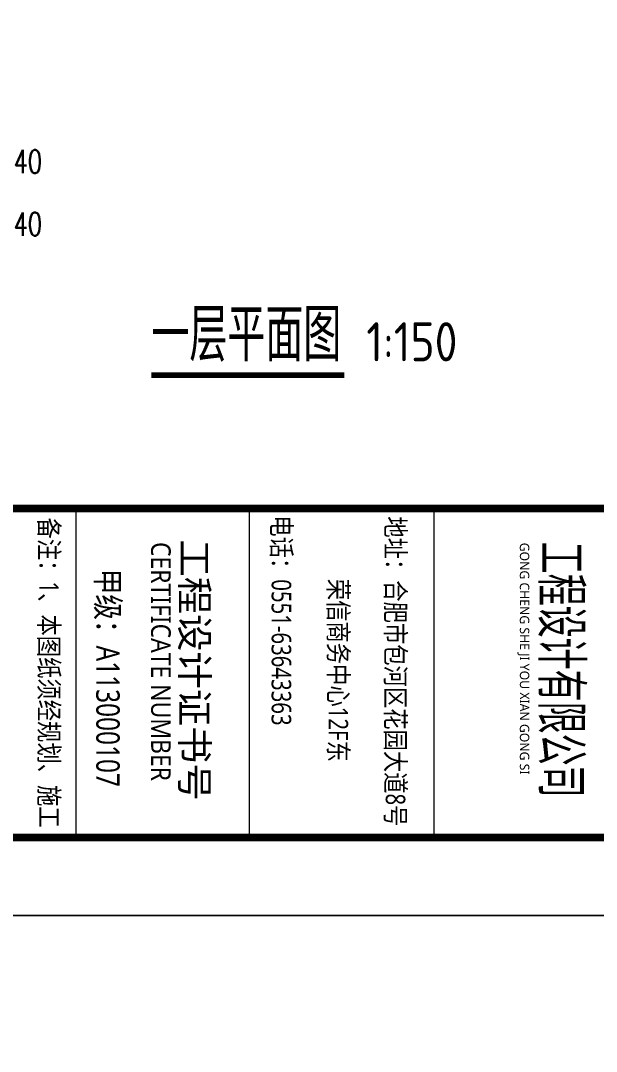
# Model space of a CAD drawing. Header units: inches. Extents: x -3733042 to -3450527, y 579159 to 997713.
# Drawn here: x -3690670 to -3679616, y 787208 to 806990 of the extents above; entities that cross this region are included whole.
import ezdxf
from ezdxf.enums import TextEntityAlignment as Align

# ---------------------------------------------------------------- set-up
doc = ezdxf.new("R2010")
doc.units = ezdxf.units.IN
doc.header["$LTSCALE"] = 1000
doc.header["$MEASUREMENT"] = 0
doc.layers.get('0').update_dxf_attribs({"lineweight": 18})
for name, color, linetype, lineweight in [('0-TK', 4, 'Continuous', 18), ('AXIS', 30, 'Continuous', 18), ('DIM_SYMB', 3, 'Continuous', 18), ('PUB_TEXT', 7, 'Continuous', 18), ('PUB_TITLE', 153, 'Continuous', 18)]:
    doc.layers.add(name, color=color, linetype=linetype, lineweight=lineweight)
doc.styles.add('-黑体', font='', dxfattribs={"width": 0.7})
doc.styles.add('_TCH_DIM_T3', font='simplex.shx', dxfattribs={"width": 0.705882, "bigfont": 'gbcbig.shx'})
doc.styles.get("Standard").update_dxf_attribs({"font": 'gbenor.shx', "bigfont": 'gbcbig.shx'})
doc.styles.get('-黑体').set_extended_font_data('微软雅黑')
doc.dimstyles.new('_TCH_ARCH&&150', dxfattribs={"dimtxt": 446.25, "dimasz": 150, "dimexe": 375, "dimexo": 450, "dimgap": 150, "dimtad": 1, "dimdec": 0, "dimzin": 0, "dimdsep": 46, "dimtxsty": '_TCH_DIM_T3', "dimblk": 'ARCHTICK', "dimcen": 0.09, "dimdle": 300, "dimclrt": 7, "dimazin": 2, "dimtfac": 1, "dimtdec": 0, "dimtix": 1, "dimtmove": 2, "dimatfit": 3, "dimfxl": 1, "dimtolj": 1, "dimarcsym": 0})

# ---------------------------------------------------------------- blocks, each defined once
blk = doc.blocks.new('_ArchTick_2')
at = {"color": 0, "linetype": 'ByBlock'}
blk.add_lwpolyline([(-0.5, -0.5, 0.4, 0.4, 0), (0.5, 0.5, 0.4, 0.4, 0)], format="xyseb", dxfattribs=at)
blk = doc.blocks.new('*X616')
at = {"layer": 'AXIS', "color": 0, "lineweight": -2}
for p, q in [((-3691340, 806188), (-3691340, 804324)), ((-3691100, 806188), (-3691100, 804324)), ((-3691340, 804699), (-3691490, 804699)), ((-3691340, 804699), (-3691100, 804699)), ((-3691100, 804699), (-3690950, 804699))]:
    blk.add_line(p, q, dxfattribs=at)
at = {"layer": 'AXIS', "color": 0, "lineweight": -2, "xscale": 150, "yscale": 150, "zscale": 150}
blk.add_blockref('_ArchTick_2', (-3691340, 804699), dxfattribs=at)
at = {"layer": 'AXIS', "color": 0, "lineweight": -2, "xscale": 150, "yscale": 150, "zscale": 150, "rotation": 180}
blk.add_blockref('_ArchTick_2', (-3691100, 804699), dxfattribs=at)
at = {"layer": 'AXIS', "color": 7, "insert": (-3690666, 804286), "char_height": 446.2, "width": 1215, "attachment_point": 5, "style": '_TCH_DIM_T3'}
blk.add_mtext('240', dxfattribs=at)
blk = doc.blocks.new('_ARCHTICK')
at = {"color": 0, "linetype": 'ByBlock', "const_width": 0.4}
blk.add_lwpolyline([(-0.5, -0.5), (0.5, 0.5)], dxfattribs=at)
blk = doc.blocks.new('*X621')
at = {"layer": 'AXIS', "color": 0, "lineweight": -2}
for p, q in [((-3691340, 804988), (-3691340, 803124)), ((-3691100, 804988), (-3691100, 803124)), ((-3691340, 803499), (-3691490, 803499)), ((-3691340, 803499), (-3691100, 803499)), ((-3691100, 803499), (-3690950, 803499))]:
    blk.add_line(p, q, dxfattribs=at)
at = {"layer": 'AXIS', "color": 0, "lineweight": -2, "xscale": 150, "yscale": 150, "zscale": 150}
blk.add_blockref('_ArchTick_2', (-3691340, 803499), dxfattribs=at)
at = {"layer": 'AXIS', "color": 0, "lineweight": -2, "xscale": 150, "yscale": 150, "zscale": 150, "rotation": 180}
blk.add_blockref('_ArchTick_2', (-3691100, 803499), dxfattribs=at)
at = {"layer": 'AXIS', "color": 7, "insert": (-3690666, 803086), "char_height": 446.2, "width": 1215, "attachment_point": 5, "style": '_TCH_DIM_T3'}
blk.add_mtext('240', dxfattribs=at)

msp = doc.modelspace()

# ---------------------------------------------------------------- linework, layer by layer
at = {"layer": '0-TK'}
for p, q in [((-3689609.9, 797626.8), (-3689609.9, 791312.6)), ((-3686283.4, 797626.8), (-3686283.4, 791312.6)), ((-3686283.4, 797626.8), (-3686283.4, 791312.6)), ((-3682738.2, 797626.8), (-3682738.2, 791312.6))]:
    msp.add_line(p, q, dxfattribs=at)
msp.add_lwpolyline([(-3730864.6, 797626.8, 144, 144, 0), (-3670864.6, 797626.8, 144, 144, 0)], format="xyseb", dxfattribs=at)
at = {"layer": 'DIM_SYMB'}
msp.add_lwpolyline([(-3688159.9, 800185.4, 105, 105, 0), (-3684453.6, 800185.4, 105, 105, 0)], format="xyseb", dxfattribs=at)
at = {"layer": 'PUB_TITLE'}
for points in [[(-3732364.6, 789812.6), (-3669364.6, 789812.6), (-3669364.6, 878912.6), (-3732364.6, 878912.6)], [(-3732364.6, 700712.6), (-3669364.6, 700712.6), (-3669364.6, 789812.6), (-3732364.6, 789812.6)]]:
    msp.add_lwpolyline(points, close=True, dxfattribs=at)
msp.add_lwpolyline([(-3730864.6, 791312.6, 150, 150, 0), (-3670864.6, 791312.6, 150, 150, 0), (-3670864.6, 875162.6, 150, 150, 0), (-3730864.6, 875162.6, 150, 150, 0)], format="xyseb", close=True, dxfattribs=at)

# ---------------------------------------------------------------- texts
at = {"style": '-黑体', "width": 0.8}
msp.add_text('备注：1、本图纸须经规划、施工', height=375, rotation=270, dxfattribs=at).set_placement((-3690124.4, 797453.6), align=Align.MIDDLE_LEFT)
at = {"style": '-黑体'}
for s, height, width, p in [('电话：0551-63643363', 375, 0.8, (-3685850.6, 797496.1)), ('地址：合肥市包河区花园大道8号', 375, 0.8, (-3683660.2, 797476.4)), ('工程设计有限公司', 750, 0.6, (-3680648.7, 796988.8)), ('甲级：A113000107', 450, 0.8, (-3689217.7, 796469.6)), ('荣信商务中心12F东', 375, 0.8, (-3684757.3, 796277.5))]:
    msp.add_text(s, height=height, rotation=270, dxfattribs=dict(at, width=width)).set_placement(p)
msp.add_text('工程设计证书号', height=525, rotation=270, dxfattribs=at).set_placement((-3687592.4, 797031.9))
at = {"attachment_point": 7, "rotation": 270, "style": '-黑体'}
for s, insert, char_height, width in [('{\\W0.9;CERTIFICATE NUMBER}', (-3688169.1, 796983.3), 375, 7140.971), ('{\\W1; GONG CHENG SHE JI YOU XIAN GONG SI }', (-3681133.2, 797031.8), 180, 7219.855)]:
    msp.add_mtext(s, dxfattribs=dict(at, insert=insert, char_height=char_height, width=width))
at = {"layer": 'PUB_TEXT'}
for s, height, p in [('一层平面图', 1012.77, (-3688159.9, 800451.3)), ('1:150', 750, (-3684033.6, 800451.3))]:
    msp.add_text(s, height=height, dxfattribs=at).set_placement(p)

# ---------------------------------------------------------------- dimensions: what is measured, and where the dimension line sits
at = {"layer": 'AXIS'}
for base, p1, p2, picture, middle in [((-3691099.6, 804698.7), (-3691339.6, 806637.8), (-3691099.6, 806637.8), '*X616', (-3690666.1, 804286.2)), ((-3691099.6, 803498.7), (-3691339.6, 805437.8), (-3691099.6, 805437.8), '*X621', (-3690666.1, 803086.2))]:
    dim = msp.add_linear_dim(base=base, p1=p1, p2=p2, dimstyle='_TCH_ARCH&&150', override={"dimsah": 1, "dimtzin": 0}, dxfattribs=at)
    dim.commit()
    dim.dimension.update_dxf_attribs({"geometry": picture, "text_midpoint": middle, "dimtype": 160})

doc.saveas('drawing.dxf')
